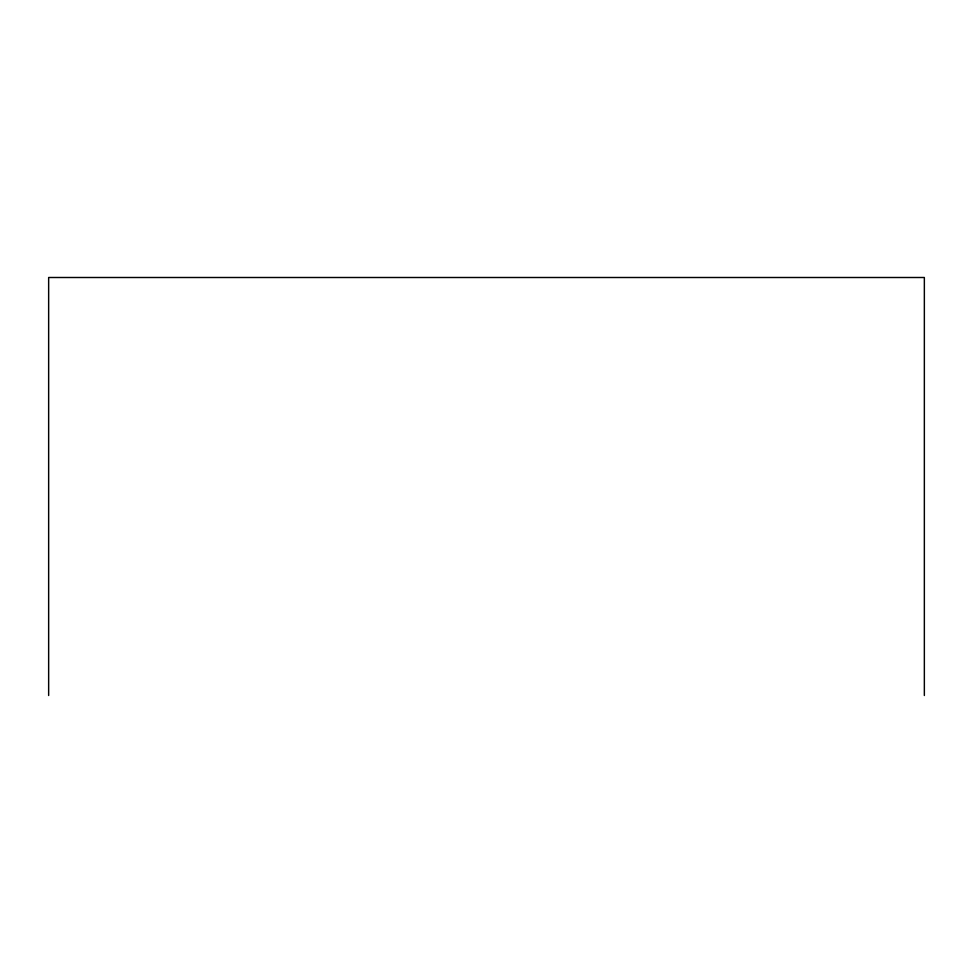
<?xml version="1.0" encoding="UTF-8"?>
<svg xmlns="http://www.w3.org/2000/svg" width="973" height="973" viewBox="0 0 973 973"><rect width="100%" height="100%" fill="white"/><g stroke="black" fill="none" stroke-linecap="round" stroke-linejoin="round"><path stroke-width="1.46" d="M924.35 695.5L924.35 277.5L48.65 277.5L48.65 695.5"/></g></svg>
